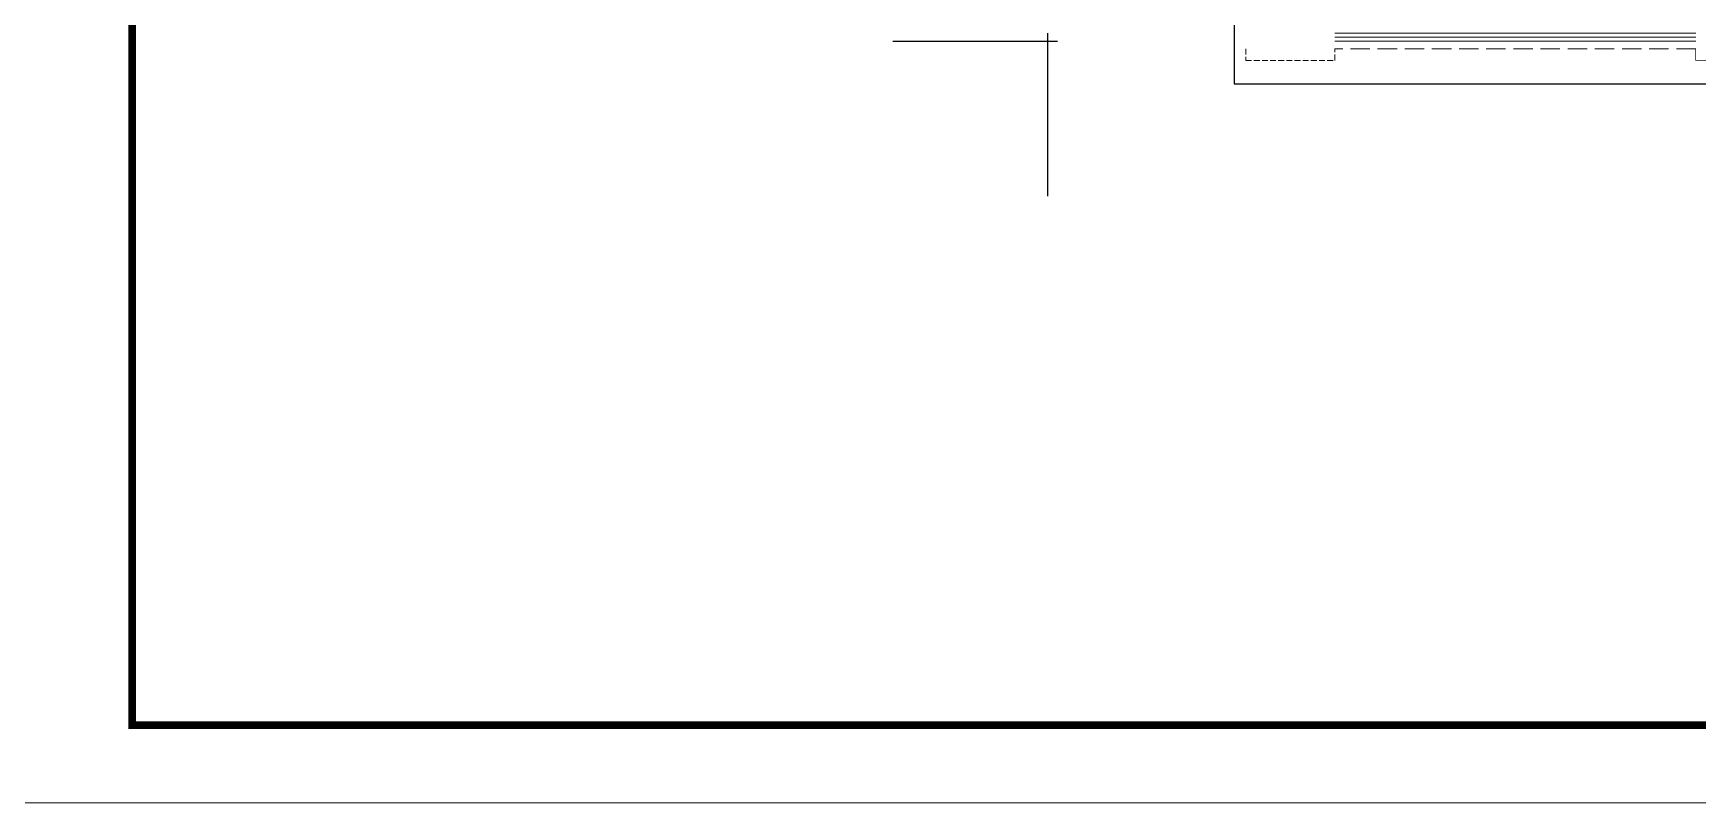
# Model space of a CAD drawing. Extents: x 2803505 to 5851001, y -1372902 to 24339.
# Drawn here: x 3411585 to 3433037, y -808054 to -798136 of the extents above; entities that cross this region are included whole.
import ezdxf

# ---------------------------------------------------------------- set-up
doc = ezdxf.new("R2010")
doc.units = 0
doc.header["$LTSCALE"] = 1000
doc.header["$MEASUREMENT"] = 0
doc.linetypes.add('DASH', pattern=[0.35, 0.25, -0.1])
doc.layers.get('0').update_dxf_attribs({"linetype": 'CONTINUOUS'})
doc.layers.add('!!电气', color=1, linetype='CONTINUOUS')
doc.layers.add('看线', color=185, linetype='CONTINUOUS')
for name, color, linetype, lineweight in [('图框', 147, 'CONTINUOUS', 20), ('平面-栏杆', 56, 'CONTINUOUS', 15), ('平面-看线', 252, 'CONTINUOUS', 15)]:
    doc.layers.add(name, color=color, linetype=linetype, lineweight=lineweight)

# ---------------------------------------------------------------- blocks, each defined once
blk = doc.blocks.new('A$C100F5A36')
at = {"layer": '!!电气', "color": 1}
for p, q in [((11802, -20882), (11802, -18779)), ((9802, -18882), (11924, -18882))]:
    blk.add_line(p, q, dxfattribs=at)
at = {"color": 252, "const_width": 8}
blk.add_lwpolyline([(20152, -18982), (20152, -19132), (20452, -19132), (20452, -18982)], dxfattribs=at)
at = {"layer": '平面-栏杆', "color": 252}
for points in [[(20152, -18832), (15502, -18832)], [(20152, -18882), (15502, -18882)]]:
    blk.add_lwpolyline(points, dxfattribs=at)
at = {"layer": '平面-看线', "color": 252}
blk.add_lwpolyline([(20152, -18782), (15502, -18782)], dxfattribs=at)
at = {"layer": '平面-看线', "color": 252, "linetype": 'DASH', "ltscale": 0.3}
blk.add_lwpolyline([(14352, -18982), (14352, -19132), (15502, -19132), (15502, -18982)], dxfattribs=at)
at = {"layer": '平面-看线', "color": 252, "linetype": 'DASH'}
blk.add_lwpolyline([(20152, -18982), (15502, -18982)], dxfattribs=at)
at = {"layer": '看线', "color": 252}
blk.add_lwpolyline([(14202, -18232), (14202, -19432), (34552, -19432), (34552, -17932), (36802, -17932)], dxfattribs=at)

msp = doc.modelspace()

# ---------------------------------------------------------------- block references
at = {"layer": '!!电气'}
msp.add_blockref('A$C100F5A36', (3412859.7, -779353.6), dxfattribs=at)

# ---------------------------------------------------------------- next in the draw order: linework, layer by layer
at = {"layer": '图框'}
msp.add_lwpolyline([(3410359.7, -748653.6), (3494459.7, -748653.6), (3494459.7, -808053.6), (3410359.7, -808053.6)], close=True, dxfattribs=at)
at = {"layer": '图框', "const_width": 100}
msp.add_lwpolyline([(3493459.7, -807053.6), (3493459.7, -749653.6), (3412859.7, -749653.6), (3412859.7, -807053.6)], close=True, dxfattribs=at)

doc.saveas('drawing.dxf')
